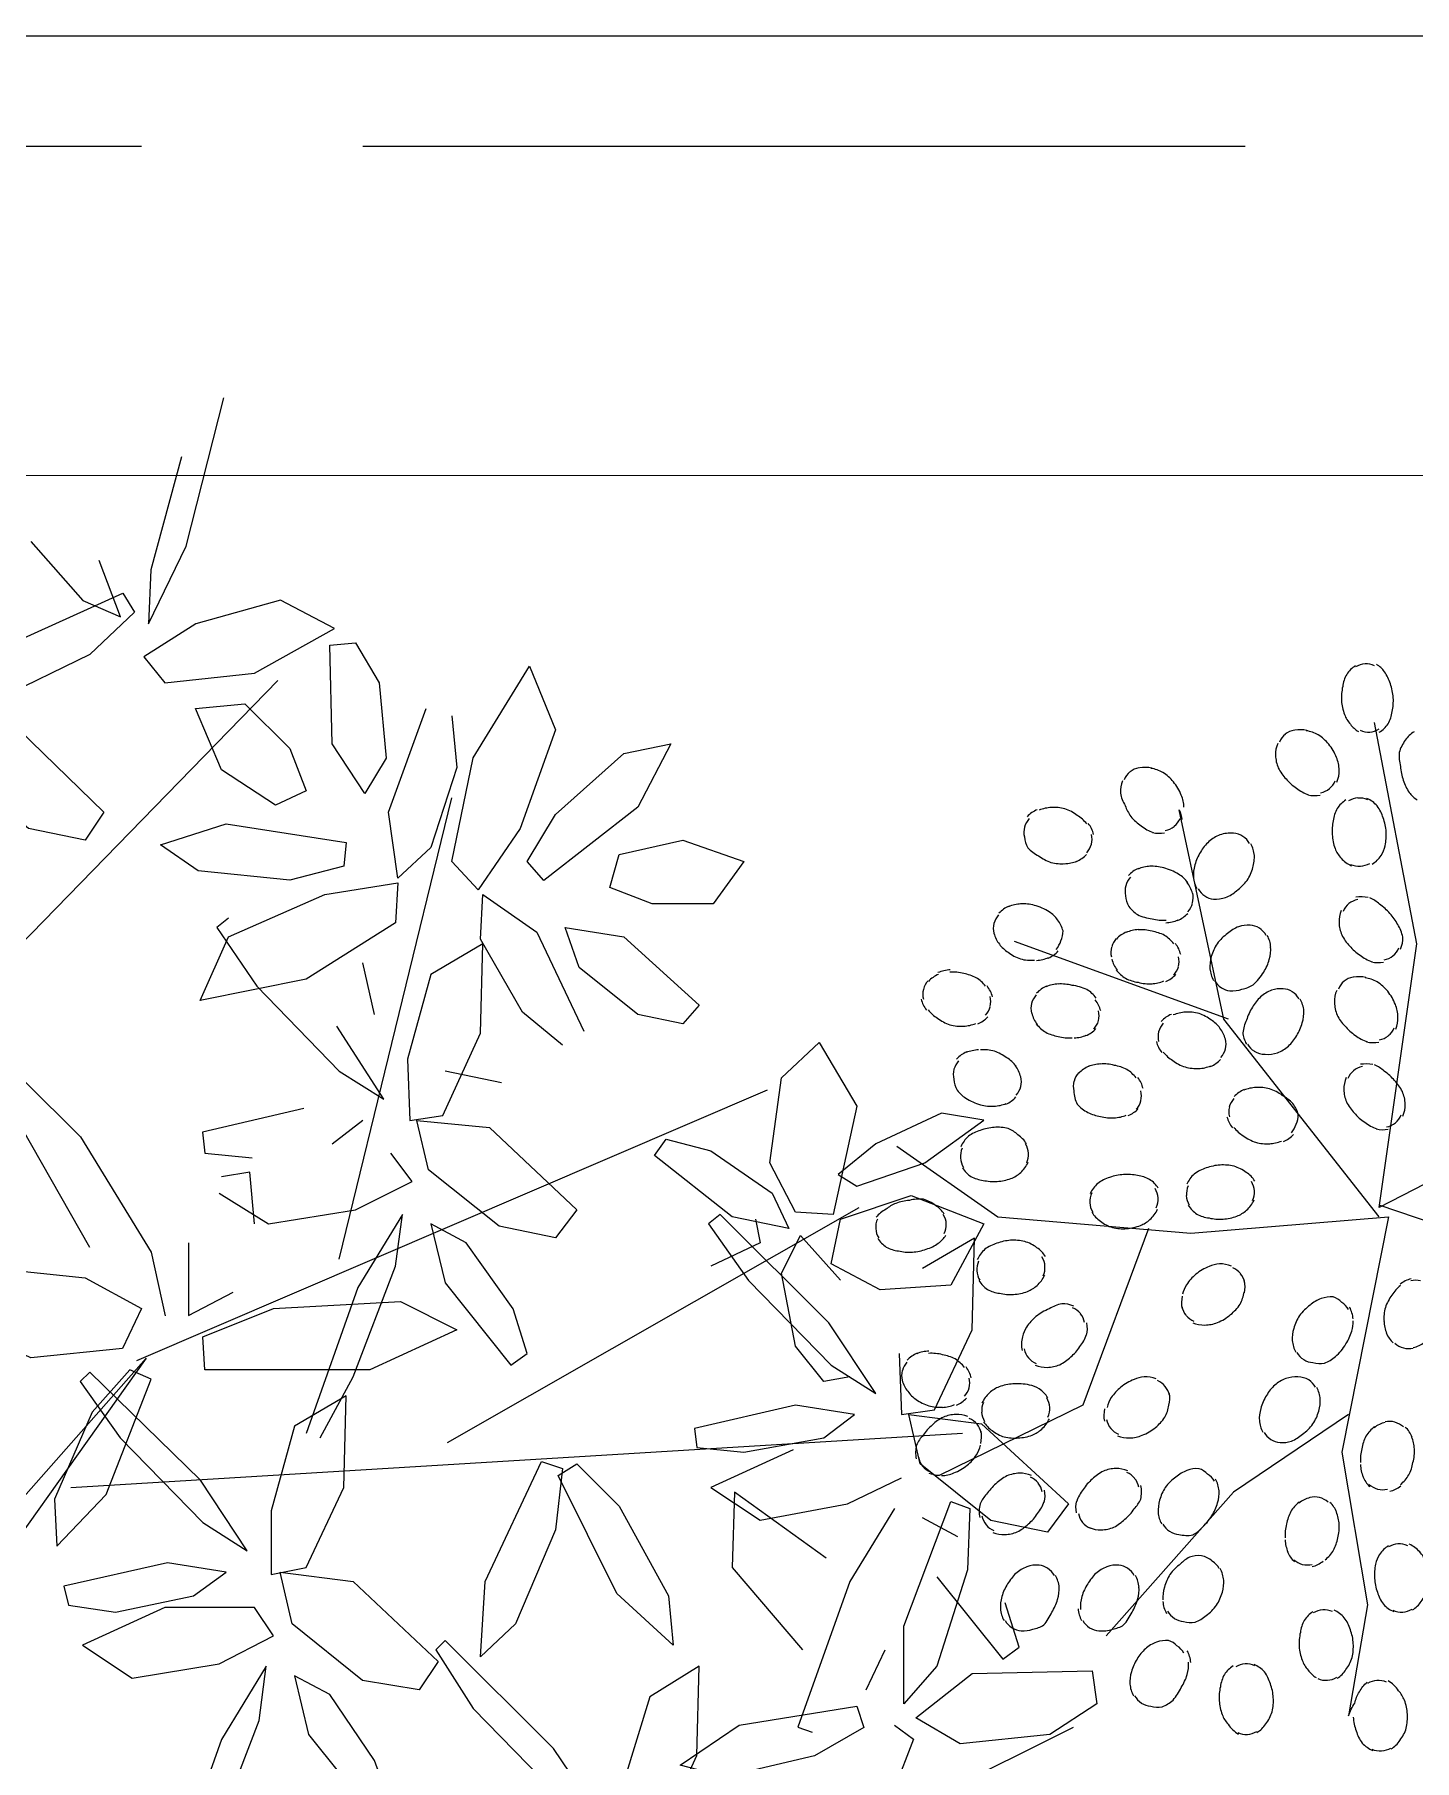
# Model space of a CAD drawing. Header units: metres. Extents: x 14 to 155, y 0 to 125.
# Drawn here: x 20.042 to 20.98, y 119.914 to 121.088 of the extents above; entities that cross this region are included whole.
import ezdxf

# ---------------------------------------------------------------- set-up
doc = ezdxf.new("R2010")
doc.units = ezdxf.units.M
doc.layers.add('PDF_Geometry', color=7, linetype='Continuous', true_color=0xc0c0c0)

msp = doc.modelspace()

# ---------------------------------------------------------------- linework, layer by layer
at = {"layer": 'PDF_Geometry', "color": 0, "lineweight": 5}
msp.add_lwpolyline([(18.7041, 90.0848), (18.4048, 90.3857), (18.4036, 121.0868), (40.4037, 121.0877), (40.4048, 90.3865), (40.1056, 90.3865), (40.1044, 120.7884), (18.7029, 120.7876), (18.7041, 90.3857)], dxfattribs=at)
at = {"layer": 'PDF_Geometry', "color": 0, "lineweight": 0}
for points in [[(19.5143, 121.0117), (20.1144, 121.0117)], [(20.2649, 121.0117), (20.865, 121.0118)], [(20.1416, 120.8005), (20.1208, 120.7237), (20.1192, 120.6869), (20.1448, 120.7396), (20.1704, 120.8405)], [(20.0392, 120.7428), (20.0745, 120.7028), (20.1001, 120.6916), (20.0856, 120.73)], [(19.8039, 120.7188), (19.7703, 120.594), (19.8552, 120.3892), (19.6744, 119.9475), (19.7928, 119.8194), (20.1176, 120.1875), (19.8376, 119.7938), (20.1896, 119.5763), (20.3368, 119.5923)], [(20.0312, 120.4676), (20.2072, 120.6484)], [(20.3256, 120.6244), (20.3288, 120.5892), (20.3112, 120.5348), (20.2888, 120.514), (20.2824, 120.5588), (20.308, 120.6292)], [(21.1867, 120.5253), (21.1675, 120.4805), (21.081, 120.3541), (20.9562, 120.29), (20.9818, 120.4693), (20.953, 120.6197)], [(20.2489, 120.2548), (20.3256, 120.5685)], [(20.4008, 120.4004), (20.3736, 120.4228), (20.3449, 120.4724), (20.3465, 120.5027), (20.3832, 120.4771), (20.4153, 120.4099)], [(20.1737, 120.4868), (20.1657, 120.4804), (20.1929, 120.4404), (20.2489, 120.3827), (20.2793, 120.3636), (20.2473, 120.4132)], [(20.8538, 120.418), (20.7082, 120.4708)], [(20.2729, 120.4212), (20.2649, 120.4564)], [(20.3593, 120.3748), (20.3209, 120.3827)], [(20.0793, 120.2627), (20.02, 120.3668), (20.0344, 120.3763), (20.0729, 120.3379), (20.1209, 120.2595), (20.1305, 120.2163)], [(20.1112, 120.1859), (20.5402, 120.37)], [(20.2249, 120.3572), (20.156, 120.3412), (20.1576, 120.3269)], [(20.2441, 120.3332), (20.2649, 120.3493)], [(20.1576, 120.3268), (20.1896, 120.3236)], [(20.26, 120.2884), (20.2985, 120.3076), (20.284, 120.3269)], [(20.1912, 120.2788), (20.188, 120.314), (20.1688, 120.3107)], [(20.1672, 120.2996), (20.2008, 120.2788), (20.26, 120.2883)], [(20.236, 120.1332), (20.2584, 120.1748), (20.2872, 120.25), (20.292, 120.2852), (20.2616, 120.2355), (20.2265, 120.1363)], [(20.3225, 120.13), (20.6025, 120.29)], [(21.2587, 120.2405), (21.1947, 120.2212), (21.1066, 120.2404), (20.9562, 120.2916)], [(20.5321, 120.282), (20.5353, 120.2659), (20.5017, 120.25)], [(20.1464, 120.266), (20.1464, 120.2164), (20.1768, 120.2324)], [(20.5961, 120.1748), (20.5785, 120.1716), (20.5593, 120.1956), (20.5497, 120.2452), (20.5626, 120.2708), (20.5898, 120.2404)], [(20.6297, 120.1907), (20.6313, 120.1491), (20.6537, 120.1523), (20.6793, 120.2068), (20.6809, 120.2691), (20.6457, 120.2484)], [(20.9354, 120.1492), (20.8571, 120.0964), (20.7706, 119.9987)], [(20.0664, 120.0995), (20.6729, 120.1364)], [(20.5577, 120.1252), (20.5017, 120.0996), (20.5353, 120.0772), (20.5945, 120.0884), (20.6314, 120.106)], [(20.5801, 120.0515), (20.5177, 120.0963), (20.5161, 120.0451), (20.5641, 119.9891)], [(20.6265, 120.0852), (20.5961, 120.0356), (20.5609, 119.9364), (20.5705, 119.9331)], [(20.6697, 120.066), (20.6457, 120.0788)], [(20.6554, 120.0388), (20.7002, 119.9828), (20.7114, 119.9908), (20.7018, 120.0211)], [(20.6074, 119.9619), (20.6202, 119.9891)], [(20.1129, 119.6195), (20.7482, 119.9364)], [(20.6265, 119.9379), (20.6394, 119.9283), (20.6265, 119.8948), (20.5882, 119.8467)]]:
    msp.add_lwpolyline(points, dxfattribs=at)
for points in [[(20.1096, 120.6948), (20.0793, 120.6661), (20.0168, 120.6356), (19.9832, 120.634), (20.02, 120.6708), (20.1017, 120.7077)], [(20.1513, 120.6869), (20.116, 120.6645), (20.1304, 120.6468), (20.1913, 120.6533), (20.2457, 120.6837), (20.2089, 120.7029)], [(20.26, 120.674), (20.276, 120.6468), (20.2808, 120.5956), (20.2664, 120.5716), (20.244, 120.6052), (20.2424, 120.6724)], [(20.372, 120.5477), (20.3433, 120.506), (20.3256, 120.5252), (20.3401, 120.5957), (20.3784, 120.6581), (20.396, 120.6149)], [(20.2152, 120.602), (20.2264, 120.5732), (20.2056, 120.5636), (20.1688, 120.5876), (20.1512, 120.6292), (20.1848, 120.6324)], [(20.076, 120.5397), (20.0375, 120.5476), (19.9895, 120.5877), (19.9816, 120.6213), (20.0312, 120.6149), (20.0888, 120.5589)], [(20.3768, 120.5252), (20.396, 120.5572), (20.4425, 120.5988), (20.4744, 120.6052), (20.452, 120.5621), (20.3881, 120.5124)], [(20.252, 120.5221), (20.2152, 120.5125), (20.1529, 120.5189), (20.1273, 120.5365), (20.172, 120.5508), (20.2536, 120.5381)], [(20.4617, 120.4965), (20.4329, 120.5076), (20.4393, 120.53), (20.4825, 120.5397), (20.5241, 120.5252), (20.5033, 120.4965)], [(20.2392, 120.5028), (20.2888, 120.5108), (20.2872, 120.4836), (20.2264, 120.4452), (20.1544, 120.4308), (20.1736, 120.474)], [(20.4825, 120.4148), (20.4521, 120.4212), (20.4121, 120.4532), (20.4025, 120.4804), (20.4425, 120.4741), (20.4937, 120.4276)], [(20.2953, 120.3908), (20.2969, 120.3492), (20.3193, 120.3524), (20.3449, 120.4084), (20.3465, 120.4692), (20.3113, 120.4485)], [(20.5593, 120.2868), (20.5417, 120.3204), (20.5497, 120.3781), (20.5753, 120.4021), (20.6009, 120.3588), (20.5849, 120.2852)], [(20.3961, 120.2692), (20.3576, 120.2772), (20.3096, 120.3156), (20.3016, 120.3492), (20.3512, 120.3444), (20.4105, 120.2884)], [(20.6138, 120.3332), (20.5882, 120.3124), (20.6009, 120.3045), (20.6473, 120.3204), (20.6874, 120.3493), (20.6586, 120.3541)], [(20.4713, 120.3364), (20.5017, 120.3285), (20.5433, 120.2996), (20.5546, 120.2756), (20.5162, 120.2836), (20.4634, 120.3252)], [(20.6169, 120.234), (20.5834, 120.2516), (20.5898, 120.282), (20.6378, 120.298), (20.6874, 120.2788), (20.6649, 120.2371)], [(20.5001, 120.2788), (20.5273, 120.2403), (20.5834, 120.1828), (20.6138, 120.1635), (20.5818, 120.2116), (20.5081, 120.2851)], [(20.3768, 120.1907), (20.3673, 120.2211), (20.3352, 120.2659), (20.3112, 120.2788), (20.3209, 120.2387), (20.3656, 120.1828)], [(20.076, 120.242), (20.1144, 120.2212), (20.1016, 120.194), (20.0391, 120.1876), (19.9816, 120.2148), (20.0151, 120.2484)], [(20.1561, 120.202), (20.2041, 120.2212), (20.2905, 120.226), (20.3289, 120.2068), (20.2697, 120.1796), (20.1576, 120.1796)], [(20.1065, 120.1796), (20.0809, 120.1508), (20.0553, 120.0915), (20.0569, 120.0596), (20.0904, 120.0947), (20.1209, 120.1732)], [(20.0728, 120.1716), (20.1, 120.1332), (20.1561, 120.0756), (20.1864, 120.0564), (20.1545, 120.1044), (20.0792, 120.178)], [(20.2025, 120.0836), (20.2025, 120.0403), (20.2265, 120.0451), (20.2521, 120.0996), (20.2537, 120.1619), (20.2185, 120.1412)], [(20.4921, 120.1268), (20.524, 120.1236), (20.5785, 120.1332), (20.5993, 120.1492), (20.5593, 120.1556), (20.4905, 120.1396)], [(20.7306, 120.0691), (20.6921, 120.0771), (20.6441, 120.1155), (20.6362, 120.1491), (20.6858, 120.1427), (20.745, 120.0884)], [(20.4008, 120.1124), (20.3961, 120.0707), (20.3689, 120.0067), (20.3449, 119.9843), (20.3481, 120.0356), (20.3864, 120.1171)], [(20.4105, 120.1155), (20.4393, 120.0868), (20.4729, 120.0259), (20.4761, 119.9923), (20.4377, 120.0275), (20.3977, 120.1076)], [(20.6777, 120.0852), (20.6761, 120.0435), (20.6553, 119.9779), (20.6329, 119.9523), (20.6329, 120.0052), (20.6649, 120.09)], [(20.0648, 120.0195), (20.0968, 120.0147), (20.1497, 120.0259), (20.1721, 120.0419), (20.1321, 120.0483), (20.0616, 120.0324)], [(20.3033, 119.9619), (20.2648, 119.9682), (20.2168, 120.0067), (20.2088, 120.0418), (20.2584, 120.0355), (20.3161, 119.9811)], [(20.1672, 119.9795), (20.2041, 119.9987), (20.1912, 120.0179), (20.1304, 120.0179), (20.0744, 119.9923), (20.108, 119.9699)], [(20.3145, 119.9892), (20.3401, 119.9491), (20.3962, 119.8916), (20.4281, 119.8723), (20.3946, 119.9219), (20.3209, 119.9955)], [(20.1432, 119.8258), (20.1656, 119.8659), (20.1944, 119.9411), (20.1992, 119.9779), (20.1688, 119.9282), (20.1337, 119.829)], [(20.284, 119.8835), (20.2729, 119.9139), (20.2424, 119.9587), (20.2184, 119.9715), (20.2281, 119.9315), (20.2729, 119.8755)], [(20.4425, 119.8995), (20.4441, 119.8579), (20.4665, 119.8611), (20.4921, 119.9172), (20.4937, 119.9779), (20.4601, 119.9572)], [(20.7642, 119.9523), (20.7322, 119.9315), (20.6713, 119.9251), (20.641, 119.9428), (20.6793, 119.9731), (20.761, 119.9747)], [(20.6057, 119.9363), (20.5721, 119.9171), (20.5113, 119.9027), (20.4809, 119.9107), (20.5209, 119.9379), (20.6009, 119.9507)]]:
    msp.add_lwpolyline(points, close=True, dxfattribs=at)
for points in [[(20.9401, 120.6583, 0.112979), (20.9341, 120.6525, 0.092185), (20.9314, 120.6442, 0.074265), (20.9306, 120.6347, 0.074849), (20.9326, 120.6253, 0.088992), (20.9366, 120.6186, 0.102553), (20.9421, 120.6136)], [(20.9563, 120.6131, 0.112979), (20.9623, 120.6189, 0.092185), (20.965, 120.6272, 0.074265), (20.9658, 120.6366, 0.074849), (20.9638, 120.6461, 0.088992), (20.9598, 120.6543, 0.102553), (20.9543, 120.6594)], [(20.9275, 120.5793, 0.102), (20.929, 120.5875, 0.09382), (20.9272, 120.596, 0.075517), (20.9219, 120.605, 0.072693), (20.9148, 120.6114, 0.088362), (20.9066, 120.6142)], [(20.8872, 120.6056, 0.102), (20.8857, 120.5974, 0.09382), (20.8876, 120.5889, 0.075517), (20.8929, 120.5814, 0.072693), (20.9, 120.5751, 0.088362), (20.9081, 120.5707)], [(20.98, 120.6135, 0.112979), (20.974, 120.6077, 0.088824), (20.9698, 120.5994, 0.074265), (20.9707, 120.5899, 0.074849), (20.9726, 120.5805, 0.088992), (20.9767, 120.5722, 0.102553), (20.9821, 120.5672)], [(20.7817, 120.58, 0.102), (20.7802, 120.5718, 0.09382), (20.7835, 120.5633, 0.075517), (20.7873, 120.5558, 0.072693), (20.7944, 120.5495, 0.088362), (20.8025, 120.545)], [(20.8234, 120.5621, 0.09382), (20.8216, 120.5704, 0.075517), (20.8163, 120.5794, 0.072693), (20.8091, 120.5858, 0.088362), (20.801, 120.5886)], [(20.9336, 120.5671, 0.107116), (20.9276, 120.5613, 0.092185), (20.925, 120.553, 0.074265), (20.9243, 120.5435, 0.074849), (20.9262, 120.5341, 0.088992), (20.9303, 120.5275, 0.102553), (20.9373, 120.5224)], [(20.9515, 120.5235, 0.112979), (20.9575, 120.5293, 0.088824), (20.9602, 120.536, 0.074265), (20.961, 120.5454, 0.074849), (20.9589, 120.5549, 0.088992), (20.9549, 120.563, 0.102553), (20.9479, 120.5682)], [(20.7573, 120.5509, 0.087268), (20.7509, 120.5566, 0.072677), (20.7425, 120.5611, 0.081618), (20.733, 120.562)], [(20.9562, 120.2836), (20.8506, 120.418), (20.8202, 120.5604, -0.102), (20.8219, 120.5537)], [(20.715, 120.5487, 0.116174), (20.7149, 120.542, 0.105482), (20.7172, 120.5346, 0.087268), (20.7246, 120.5291, 0.072677), (20.733, 120.5246, 0.081618), (20.7426, 120.5238)], [(20.8635, 120.5423, 0.12226), (20.8571, 120.5445, 0.102689), (20.8479, 120.5433, 0.089013), (20.8404, 120.5388, 0.073797), (20.8347, 120.5317, 0.072677), (20.8309, 120.5229, 0.090683), (20.8299, 120.5144)], [(20.8261, 120.5109, 0.087268), (20.8197, 120.5166, 0.079764), (20.8097, 120.5209, 0.081618), (20.8002, 120.522)], [(20.8376, 120.5018, 0.12226), (20.8435, 120.4997, 0.102689), (20.8518, 120.5008, 0.089013), (20.8592, 120.5054, 0.073797), (20.8664, 120.5124, 0.072677), (20.8703, 120.5211, 0.090683), (20.8713, 120.5298)], [(20.7838, 120.5087, 0.116174), (20.7837, 120.502, 0.105482), (20.786, 120.4946, 0.087268), (20.7918, 120.4891, 0.079764), (20.8018, 120.4863, 0.081618), (20.8114, 120.4853)], [(20.7398, 120.4714, 0.116174), (20.7412, 120.478, 0.105482), (20.7375, 120.4855, 0.087268), (20.7318, 120.491, 0.072677), (20.7217, 120.4954, 0.081618), (20.7122, 120.4964)], [(20.9708, 120.4656, 0.102), (20.9723, 120.4739, 0.09382), (20.9688, 120.4824, 0.075517), (20.9635, 120.4898, 0.072693), (20.9564, 120.4962, 0.088362), (20.9499, 120.5006)], [(20.9304, 120.492, 0.102), (20.9289, 120.4837, 0.09382), (20.9308, 120.4753, 0.075517), (20.9361, 120.4678, 0.072693), (20.9432, 120.4615, 0.088362), (20.9514, 120.4571)], [(20.6942, 120.4831, 0.126761), (20.6942, 120.4764, 0.105482), (20.6979, 120.469, 0.087268), (20.7038, 120.4635, 0.072677), (20.7122, 120.459, 0.081618), (20.7218, 120.4581)], [(20.8165, 120.4693, 0.087268), (20.8102, 120.475, 0.079764), (20.8017, 120.4778, 0.081618), (20.7922, 120.4788)], [(20.8748, 120.4799, 0.132733), (20.8684, 120.4819, 0.102689), (20.8606, 120.4809, 0.089013), (20.8531, 120.4763, 0.073797), (20.846, 120.4693, 0.072677), (20.842, 120.4606, 0.090683), (20.8411, 120.4519)], [(20.8489, 120.4394, 0.132733), (20.8547, 120.4373, 0.102689), (20.8629, 120.4384, 0.089013), (20.8704, 120.4414, 0.073797), (20.8777, 120.45, 0.072677), (20.8815, 120.4587, 0.090683), (20.8824, 120.4673)], [(20.6885, 120.4405, 0.087268), (20.6821, 120.4462, 0.072677), (20.6737, 120.449, 0.081618), (20.6642, 120.45)], [(20.7774, 120.4516, 0.087268), (20.7837, 120.4458, 0.079764), (20.7923, 120.4431, 0.081618), (20.8017, 120.4421)], [(20.7638, 120.4324, 0.087268), (20.7574, 120.4382, 0.079764), (20.7473, 120.441, 0.081618), (20.7378, 120.4419)], [(20.8972, 120.4367, 0.132733), (20.8908, 120.4387, 0.102689), (20.883, 120.4377, 0.089013), (20.8755, 120.4331, 0.073797), (20.87, 120.4261, 0.072677), (20.866, 120.4174, 0.090683), (20.8635, 120.4087)], [(20.9675, 120.4113, 0.102), (20.969, 120.4195, 0.09382), (20.9672, 120.428, 0.075517), (20.962, 120.437, 0.072693), (20.9548, 120.4434, 0.088362), (20.9467, 120.4462)], [(20.9273, 120.4376, 0.102), (20.9258, 120.4294, 0.09382), (20.9276, 120.4208, 0.075517), (20.9329, 120.4134, 0.072693), (20.94, 120.407, 0.088362), (20.9482, 120.4026)], [(20.6494, 120.4244, 0.087268), (20.6558, 120.4187, 0.079764), (20.6642, 120.4142, 0.081618), (20.6738, 120.4133)], [(20.723, 120.4148, 0.087268), (20.7294, 120.4091, 0.079764), (20.7379, 120.4063, 0.081618), (20.7474, 120.4053)], [(20.8517, 120.3978, 0.126761), (20.8516, 120.4044, 0.105482), (20.8479, 120.4119, 0.087268), (20.8421, 120.4174, 0.079764), (20.8337, 120.4218, 0.081618), (20.8242, 120.4228)], [(20.8712, 120.3962, 0.132733), (20.8787, 120.3941, 0.102689), (20.887, 120.3952, 0.089013), (20.8945, 120.3997, 0.073797), (20.9001, 120.4068, 0.072677), (20.9039, 120.4155, 0.090683), (20.9049, 120.4241)], [(20.7093, 120.386, 0.087268), (20.7029, 120.3918, 0.072677), (20.6945, 120.3962, 0.081618), (20.685, 120.3972)], [(20.8094, 120.3956, 0.087268), (20.8158, 120.3899, 0.079764), (20.8242, 120.3855, 0.081618), (20.8338, 120.3845)], [(20.667, 120.3839, 0.116174), (20.6669, 120.3772, 0.105482), (20.6692, 120.3697, 0.087268), (20.675, 120.3643, 0.072677), (20.685, 120.3598, 0.081618), (20.6946, 120.3589)], [(20.7909, 120.3781, 0.087268), (20.7846, 120.3838, 0.079764), (20.7761, 120.3866, 0.081618), (20.7666, 120.3875)], [(20.9724, 120.352, 0.102), (20.9739, 120.3603, 0.09382), (20.972, 120.3688, 0.075517), (20.9667, 120.3762, 0.072693), (20.9596, 120.3826, 0.088362), (20.953, 120.387)], [(20.7486, 120.3758, 0.116174), (20.7485, 120.3692, 0.105482), (20.7508, 120.3602, 0.087268), (20.7581, 120.3546, 0.072677), (20.7667, 120.3518, 0.081618), (20.7761, 120.3509)], [(20.8998, 120.3466, 0.116174), (20.9012, 120.3531, 0.105482), (20.8975, 120.3606, 0.087268), (20.8902, 120.3662, 0.079764), (20.8817, 120.3706, 0.081618), (20.8722, 120.3716)], [(20.9337, 120.3784, 0.102), (20.9322, 120.3701, 0.09382), (20.934, 120.3617, 0.075517), (20.9393, 120.3542, 0.072693), (20.9464, 120.3479, 0.088362), (20.9546, 120.3435)], [(20.7163, 120.3333, 0.107116), (20.7105, 120.3393, 0.088824), (20.7039, 120.3437, 0.074265), (20.6944, 120.3444, 0.074849), (20.6849, 120.3423, 0.088992), (20.6768, 120.3384, 0.102553), (20.6716, 120.3313)], [(20.8574, 120.3444, 0.087268), (20.8638, 120.3387, 0.079764), (20.8722, 120.3343, 0.081618), (20.8818, 120.3333)], [(20.6281, 120.3316), (20.6969, 120.2836), (20.8282, 120.2724), (20.9626, 120.2836), (20.9307, 120.1235), (20.9482, 120.0196), (20.9354, 119.9443, -0.074265), (20.9396, 119.9528, -0.092185), (20.9428, 119.9606, -0.112979), (20.9481, 119.967)], [(20.6727, 120.317, 0.112979), (20.6785, 120.311, 0.088824), (20.6868, 120.3084, 0.074265), (20.6964, 120.3077, 0.074849), (20.7057, 120.3096, 0.088992), (20.7124, 120.3137, 0.102553), (20.7174, 120.3207)], [(20.806, 120.303, 0.112979), (20.8001, 120.309, 0.092185), (20.7919, 120.3116, 0.074265), (20.7824, 120.3123, 0.074849), (20.7729, 120.3104, 0.088992), (20.7648, 120.3063, 0.102553), (20.7596, 120.2993)], [(20.8716, 120.3078, 0.112979), (20.8658, 120.3138, 0.092185), (20.8575, 120.318, 0.074265), (20.848, 120.3188, 0.074849), (20.8386, 120.3168, 0.088992), (20.8304, 120.3127, 0.102553), (20.8253, 120.3057)], [(20.6604, 120.2853, 0.112979), (20.6545, 120.2913, 0.088824), (20.6463, 120.2956, 0.074265), (20.6367, 120.2948, 0.074849), (20.6274, 120.2927, 0.088992), (20.6208, 120.2887, 0.102553), (20.614, 120.2833)], [(20.7608, 120.2867, 0.112979), (20.7666, 120.2807, 0.092185), (20.7748, 120.2763, 0.074265), (20.7844, 120.2756, 0.074849), (20.7938, 120.2777, 0.088992), (20.8003, 120.2817, 0.102553), (20.8055, 120.2887)], [(20.8264, 120.2914, 0.112979), (20.8322, 120.2854, 0.092185), (20.8405, 120.2828, 0.074265), (20.85, 120.2821, 0.074849), (20.8594, 120.284, 0.088992), (20.866, 120.2881, 0.102553), (20.8711, 120.2951)], [(20.7994, 120.2756), (20.7546, 120.1556), (20.657, 120.1076, -0.102), (20.6501, 120.1091)], [(20.6152, 120.269, 0.107116), (20.621, 120.263, 0.092185), (20.6292, 120.2604, 0.074265), (20.6387, 120.2596, 0.074849), (20.6482, 120.2616, 0.088992), (20.6563, 120.2656, 0.102553), (20.6615, 120.2711)], [(20.7292, 120.2566, 0.112979), (20.7234, 120.2626, 0.092185), (20.7151, 120.2668, 0.074265), (20.7055, 120.2676, 0.074849), (20.6962, 120.2656, 0.088992), (20.688, 120.2615, 0.102553), (20.6829, 120.2545)], [(20.8557, 120.2501, 0.102), (20.8475, 120.2516, 0.09382), (20.8406, 120.2498, 0.075517), (20.8315, 120.2445, 0.072693), (20.8252, 120.2373, 0.088362), (20.8225, 120.2309)], [(20.684, 120.2402, 0.107116), (20.6898, 120.2342, 0.092185), (20.698, 120.2316, 0.074265), (20.7075, 120.2308, 0.074849), (20.717, 120.2328, 0.088992), (20.7235, 120.2369, 0.102553), (20.7287, 120.2439)], [(20.8294, 120.2115, 0.102), (20.8376, 120.21, 0.09382), (20.8462, 120.2117, 0.075517), (20.8552, 120.2171, 0.072693), (20.8616, 120.2242, 0.088362), (20.8644, 120.2324)], [(20.9307, 120.2254, 0.132733), (20.9249, 120.2291, 0.102689), (20.9167, 120.228, 0.089013), (20.9092, 120.2235, 0.073797), (20.902, 120.2164, 0.072677), (20.8981, 120.2077, 0.090683), (20.8971, 120.1991)], [(20.9706, 120.2368, 0.087268), (20.9649, 120.2304, 0.072677), (20.9604, 120.2219, 0.081618), (20.9595, 120.2124)], [(20.7486, 120.2229, 0.102), (20.7403, 120.2244, 0.09382), (20.7318, 120.221, 0.075517), (20.7228, 120.2157, 0.072693), (20.7164, 120.2086, 0.088362), (20.7136, 120.202, 0.109496), (20.7133, 120.1926)], [(20.7222, 120.1827, 0.102), (20.7305, 120.1812, 0.09382), (20.7389, 120.183, 0.075517), (20.7464, 120.1883, 0.072693), (20.7527, 120.1953, 0.088362), (20.7571, 120.2035)], [(20.9049, 120.1865, 0.12226), (20.9112, 120.1844, 0.102689), (20.919, 120.184, 0.089013), (20.9264, 120.1885, 0.073797), (20.9336, 120.1971, 0.072677), (20.9375, 120.2058, 0.090683), (20.9385, 120.2129)], [(20.6741, 120.1812, 0.087268), (20.6678, 120.1869, 0.072677), (20.6592, 120.1898, 0.081618), (20.6498, 120.1907)], [(20.6318, 120.179, 0.126761), (20.6318, 120.1724, 0.105482), (20.6356, 120.1649, 0.087268), (20.6413, 120.1594, 0.079764), (20.6499, 120.155, 0.081618), (20.6593, 120.1541)], [(20.7308, 120.1605, 0.112979), (20.725, 120.1665, 0.092185), (20.7183, 120.1692, 0.074265), (20.7071, 120.1699, 0.074849), (20.6978, 120.168, 0.088992), (20.6912, 120.1639, 0.102553), (20.686, 120.1568)], [(20.8046, 120.1733, 0.102), (20.7963, 120.1748, 0.09382), (20.7895, 120.1729, 0.075517), (20.7804, 120.1677, 0.072693), (20.774, 120.1606, 0.088362), (20.7712, 120.154)], [(20.9083, 120.1727, 0.132733), (20.9009, 120.1747, 0.102689), (20.8927, 120.1736, 0.089013), (20.8852, 120.1691, 0.073797), (20.8796, 120.1621, 0.072677), (20.8757, 120.1532, 0.090683), (20.8747, 120.1447)], [(20.7782, 120.1347, 0.102), (20.7865, 120.1332, 0.09382), (20.795, 120.135, 0.075517), (20.804, 120.1403, 0.072693), (20.8104, 120.1473, 0.088362), (20.8132, 120.1555, 0.109496), (20.8135, 120.1634)], [(20.8825, 120.1322, 0.132733), (20.8888, 120.1301, 0.102689), (20.8965, 120.1311, 0.089013), (20.904, 120.1357, 0.073797), (20.9112, 120.1427, 0.072677), (20.9151, 120.1515, 0.090683), (20.9161, 120.1601)], [(20.6765, 120.1477, 0.102), (20.6682, 120.1492, 0.09382), (20.6598, 120.1473, 0.075517), (20.6523, 120.1421, 0.072693), (20.646, 120.135, 0.088362), (20.6416, 120.1284, 0.109496), (20.6413, 120.119)], [(20.6872, 120.1442, 0.112979), (20.693, 120.1382, 0.088824), (20.7012, 120.1339, 0.074265), (20.7107, 120.1332, 0.074849), (20.7202, 120.1351, 0.088992), (20.7267, 120.1392, 0.102553), (20.7319, 120.1463)], [(20.953, 120.1408, 0.087268), (20.9472, 120.1344, 0.072677), (20.9444, 120.1259, 0.081618), (20.9435, 120.1164)], [(20.6586, 120.1076, 0.09382), (20.6669, 120.1094, 0.075517), (20.676, 120.1146, 0.072693), (20.6823, 120.1217, 0.088362), (20.6851, 120.1283)], [(20.9707, 120.1016, 0.087268), (20.9764, 120.108, 0.072677), (20.9792, 120.1164, 0.081618), (20.9802, 120.126)], [(20.7197, 120.1077, 0.102), (20.7115, 120.1092, 0.09382), (20.703, 120.1074, 0.075517), (20.6955, 120.102, 0.072693), (20.6892, 120.0949, 0.088362), (20.6848, 120.0884, 0.109496), (20.6845, 120.079)], [(20.7853, 120.1109, 0.102), (20.7771, 120.1124, 0.09382), (20.7686, 120.1106, 0.075517), (20.7611, 120.1052, 0.072693), (20.7548, 120.0981, 0.088362), (20.7505, 120.09)], [(20.8395, 120.1086, 0.12226), (20.8337, 120.1123, 0.102689), (20.8255, 120.1111, 0.089013), (20.818, 120.1066, 0.073797), (20.8107, 120.0996, 0.072677), (20.8069, 120.0909, 0.090683), (20.8059, 120.0823)], [(20.759, 120.0722, 0.102), (20.7672, 120.0707, 0.09382), (20.7758, 120.0725, 0.075517), (20.7832, 120.0779, 0.072693), (20.7896, 120.085, 0.088362), (20.794, 120.0916, 0.109496), (20.7942, 120.1009)], [(20.8136, 120.0697, 0.12226), (20.82, 120.0676, 0.102689), (20.8294, 120.0672, 0.089013), (20.8352, 120.0717, 0.073797), (20.8424, 120.0803, 0.072677), (20.8463, 120.089, 0.090683), (20.8473, 120.0976)], [(20.6934, 120.069, 0.102), (20.7016, 120.0675, 0.09382), (20.7101, 120.0693, 0.075517), (20.7176, 120.0747, 0.072693), (20.7239, 120.0818, 0.088362), (20.7283, 120.0899)], [(20.9018, 120.0895, 0.087268), (20.8961, 120.0831, 0.072677), (20.8932, 120.0747, 0.081618), (20.8923, 120.0652)], [(20.9195, 120.0504, 0.087268), (20.9252, 120.0568, 0.072677), (20.928, 120.0652, 0.081618), (20.929, 120.0748)], [(20.8427, 120.0494, 0.132733), (20.8353, 120.0531, 0.102689), (20.8271, 120.052, 0.089013), (20.8211, 120.0475, 0.073797), (20.8139, 120.0404, 0.072677), (20.8101, 120.0316, 0.090683), (20.8091, 120.023)], [(20.9625, 120.0598, 0.112979), (20.9565, 120.054, 0.088824), (20.9538, 120.0473, 0.074265), (20.9531, 120.0377, 0.074849), (20.955, 120.0284, 0.088992), (20.9591, 120.0201, 0.102553), (20.9662, 120.0151)], [(20.9788, 120.0162, 0.112979), (20.9848, 120.022, 0.092185), (20.9891, 120.0302, 0.074265), (20.9898, 120.0397, 0.074849), (20.9878, 120.0492, 0.088992), (20.9838, 120.0557, 0.102553), (20.9767, 120.0609)], [(20.7307, 120.0446, 0.132733), (20.7249, 120.0467, 0.102689), (20.7166, 120.0456, 0.089013), (20.7091, 120.041, 0.073797), (20.7035, 120.034, 0.072677), (20.6996, 120.0253, 0.090683), (20.6987, 120.0166)], [(20.7851, 120.0446, 0.132733), (20.7792, 120.0467, 0.102689), (20.771, 120.0456, 0.089013), (20.7635, 120.041, 0.073797), (20.758, 120.034, 0.072677), (20.754, 120.0253, 0.090683), (20.7531, 120.0166)], [(20.7064, 120.0041, 0.132733), (20.7128, 120.002, 0.102689), (20.7206, 120.0031, 0.089013), (20.7281, 120.006, 0.073797), (20.7336, 120.0147, 0.072677), (20.7375, 120.0234, 0.090683), (20.7385, 120.032)], [(20.7593, 120.0041, 0.132733), (20.7656, 120.002, 0.102689), (20.7749, 120.0031, 0.089013), (20.7824, 120.006, 0.073797), (20.7881, 120.0147, 0.072677), (20.7919, 120.0234, 0.090683), (20.7928, 120.032)], [(20.8168, 120.0105, 0.132733), (20.8232, 120.0084, 0.102689), (20.831, 120.0079, 0.089013), (20.8385, 120.0124, 0.073797), (20.8456, 120.0195, 0.072677), (20.8496, 120.0283, 0.090683), (20.8505, 120.0368)], [(20.9276, 119.9698, 0.112979), (20.9336, 119.9756, 0.088824), (20.9378, 119.9838, 0.074265), (20.9386, 119.9933, 0.074849), (20.9366, 120.0028, 0.088992), (20.9325, 120.0109, 0.102553), (20.9255, 120.0161)], [(20.9112, 120.015, 0.112979), (20.9052, 120.0091, 0.088824), (20.9026, 120.0009, 0.074265), (20.9018, 119.9913, 0.074849), (20.9038, 119.982, 0.088992), (20.9079, 119.9753, 0.102553), (20.9133, 119.9702)], [(20.8187, 119.9918, 0.12226), (20.8129, 119.9955, 0.102689), (20.8047, 119.9943, 0.089013), (20.7972, 119.9898, 0.073797), (20.7915, 119.9828, 0.072677), (20.7877, 119.9741, 0.090683), (20.7867, 119.9655)], [(20.7944, 119.9529, 0.132733), (20.8008, 119.9508, 0.102689), (20.8086, 119.9503, 0.089013), (20.816, 119.9549, 0.073797), (20.8216, 119.9635, 0.072677), (20.8256, 119.9722, 0.090683), (20.8265, 119.9808)], [(20.8569, 119.9781, 0.112979), (20.8509, 119.9723, 0.088824), (20.8482, 119.964, 0.074265), (20.8474, 119.9545, 0.074849), (20.8494, 119.9451, 0.088992), (20.8534, 119.9385, 0.102553), (20.8605, 119.9318)], [(20.8731, 119.9329, 0.112979), (20.8791, 119.9387, 0.088824), (20.8834, 119.947, 0.074265), (20.8842, 119.9566, 0.074849), (20.8822, 119.9659, 0.088992), (20.8782, 119.9741, 0.102553), (20.8711, 119.9792)], [(20.9643, 119.9217, 0.112979), (20.9703, 119.9275, 0.092185), (20.9746, 119.9358, 0.074265), (20.9754, 119.9453, 0.074849), (20.9734, 119.9548, 0.088992), (20.9694, 119.9613, 0.102553), (20.9623, 119.9681)], [(20.9386, 119.9433, 0.074849), (20.9406, 119.934, 0.088992), (20.9446, 119.9257, 0.102553), (20.9518, 119.9206)]]:
    msp.add_lwpolyline(points, format="xyb", dxfattribs=at)
for centre, radius, start, end in [((20.9013, 120.6004), 0.0145, 101.4224, 128.1323), ((20.7957, 120.5748), 0.0145, 101.4224, 128.1323), ((20.7312, 120.5424), 0.0196, 112.6548, 137.2282), ((20.7464, 120.5405), 0.0145, 345.9421, 12.4485), ((20.7428, 120.5434), 0.0196, 292.6548, 317.2282), ((20.8, 120.5024), 0.0196, 112.6548, 137.2282), ((20.8152, 120.5006), 0.0145, 345.9421, 12.4485), ((20.712, 120.4768), 0.0196, 112.6548, 137.2282), ((20.8116, 120.5033), 0.0196, 292.6548, 317.2282), ((20.7919, 120.4592), 0.0196, 112.6548, 137.2282), ((20.7236, 120.4777), 0.0196, 292.6548, 317.2282), ((20.7882, 120.4635), 0.0145, 165.9421, 192.4485), ((20.8056, 120.4573), 0.0145, 345.9421, 12.4485), ((20.6591, 120.4349), 0.0133, 165.5536, 194.4508), ((20.664, 120.4304), 0.0196, 112.6548, 137.2282), ((20.7376, 120.4224), 0.0196, 112.6548, 137.2282), ((20.8035, 120.4617), 0.0196, 292.6548, 317.2282), ((20.9413, 120.4324), 0.0145, 101.4224, 128.1323), ((20.6787, 120.43), 0.0133, 345.5536, 14.4508), ((20.7339, 120.4252), 0.0145, 165.9421, 192.4485), ((20.6756, 120.4329), 0.0196, 292.6548, 317.2282), ((20.7524, 120.4203), 0.0133, 345.5536, 14.4508), ((20.8224, 120.4032), 0.0196, 112.6548, 137.2282), ((20.7492, 120.4249), 0.0196, 292.6548, 317.2282), ((20.8191, 120.4061), 0.0133, 165.5536, 194.4508), ((20.9535, 120.4181), 0.0145, 281.4224, 308.1323), ((20.6832, 120.3776), 0.0196, 112.6548, 137.2282), ((20.7663, 120.3679), 0.0196, 112.6548, 137.2282), ((20.834, 120.404), 0.0196, 292.6548, 317.2282), ((20.6984, 120.3757), 0.0145, 345.9421, 12.4485), ((20.7812, 120.3659), 0.0133, 345.5536, 14.4508), ((20.872, 120.352), 0.0196, 112.6548, 137.2282), ((20.6948, 120.3784), 0.0196, 292.6548, 317.2282), ((20.778, 120.3705), 0.0196, 292.6548, 317.2282), ((20.8672, 120.355), 0.0133, 165.5536, 194.4508), ((20.9583, 120.3589), 0.0145, 281.4224, 308.1323), ((20.8836, 120.3529), 0.0196, 292.6548, 317.2282), ((20.9809, 120.2259), 0.0145, 75.9421, 102.4485), ((20.9791, 120.2122), 0.0196, 202.6548, 227.2282), ((20.9763, 120.2085), 0.0145, 255.9421, 282.4485), ((20.6495, 120.1727), 0.0196, 112.6548, 137.2282), ((20.6644, 120.1706), 0.0133, 345.5536, 14.4508), ((20.6611, 120.1736), 0.0196, 292.6548, 317.2282), ((20.9633, 120.1299), 0.0145, 75.9421, 102.4485), ((20.9606, 120.1262), 0.0196, 22.6548, 47.2282), ((20.9631, 120.1146), 0.0196, 202.6548, 227.2282), ((20.9587, 120.1125), 0.0145, 255.9421, 282.4485), ((20.9121, 120.0786), 0.0145, 75.9421, 102.4485), ((20.9094, 120.075), 0.0196, 22.6548, 47.2282), ((20.9119, 120.0634), 0.0196, 202.6548, 227.2282), ((20.9075, 120.0613), 0.0145, 255.9421, 282.4485)]:
    msp.add_arc(centre, radius, start, end, dxfattribs=at)
for points in [[(20.9466, 120.6596), (20.9443, 120.6595), (20.9422, 120.6588), (20.9402, 120.6576)], [(20.9531, 120.6584), (20.9511, 120.6593), (20.9488, 120.6598), (20.9466, 120.6596)], [(20.9071, 120.6143), (20.9044, 120.615), (20.9015, 120.615), (20.8988, 120.6145)], [(20.9433, 120.6145), (20.9454, 120.6136), (20.9476, 120.6131), (20.9499, 120.6133)], [(20.9498, 120.6133), (20.952, 120.6134), (20.9542, 120.6141), (20.9561, 120.6154)], [(20.8924, 120.6118), (20.8906, 120.6104), (20.8893, 120.6085), (20.8884, 120.6065)], [(20.7867, 120.5862), (20.7849, 120.5848), (20.7836, 120.5829), (20.7828, 120.5809)], [(20.8015, 120.5887), (20.7988, 120.5894), (20.7959, 120.5894), (20.7932, 120.5889)], [(20.9224, 120.5748), (20.9242, 120.5762), (20.9255, 120.578), (20.9263, 120.5801)], [(20.9077, 120.5705), (20.9104, 120.5699), (20.9133, 120.5699), (20.916, 120.5704)], [(20.9164, 120.572), (20.9186, 120.5724), (20.9207, 120.5734), (20.9224, 120.5748)], [(20.9418, 120.5685), (20.9395, 120.5684), (20.9374, 120.5676), (20.9354, 120.5664)], [(20.9484, 120.5672), (20.9463, 120.5681), (20.944, 120.5686), (20.9418, 120.5684)], [(20.7333, 120.562), (20.7304, 120.5618), (20.7276, 120.5613), (20.7249, 120.5601)], [(20.7182, 120.5545), (20.7167, 120.5528), (20.7156, 120.5509), (20.715, 120.5487)], [(20.762, 120.5436), (20.7613, 120.5464), (20.7601, 120.549), (20.7583, 120.5511)], [(20.802, 120.5449), (20.8047, 120.5443), (20.8076, 120.5443), (20.8103, 120.5448)], [(20.8107, 120.5463), (20.813, 120.5467), (20.815, 120.5477), (20.8167, 120.5491)], [(20.8168, 120.5492), (20.8186, 120.5506), (20.8199, 120.5524), (20.8208, 120.5545)], [(20.7573, 120.5312), (20.7588, 120.5329), (20.7599, 120.5348), (20.7605, 120.537)], [(20.8681, 120.5375), (20.867, 120.5394), (20.8655, 120.5411), (20.8635, 120.5423)], [(20.8713, 120.5293), (20.871, 120.5321), (20.8703, 120.5348), (20.8689, 120.5373)], [(20.7423, 120.5237), (20.7452, 120.5239), (20.748, 120.5244), (20.7506, 120.5255)], [(20.8005, 120.522), (20.7976, 120.5218), (20.7948, 120.5212), (20.7922, 120.5201)], [(20.9368, 120.5233), (20.9389, 120.5224), (20.9411, 120.5219), (20.9434, 120.5221)], [(20.9434, 120.5221), (20.9456, 120.5222), (20.9478, 120.5229), (20.9498, 120.524)], [(20.787, 120.5146), (20.7855, 120.5129), (20.7844, 120.5109), (20.7838, 120.5088)], [(20.8292, 120.5036), (20.8285, 120.5063), (20.8273, 120.5089), (20.8255, 120.5111)], [(20.8299, 120.5148), (20.8301, 120.5119), (20.8309, 120.5092), (20.8323, 120.5068)], [(20.7125, 120.4964), (20.7096, 120.4962), (20.7068, 120.4956), (20.7041, 120.4945)], [(20.8261, 120.4911), (20.8276, 120.4928), (20.8287, 120.4948), (20.8293, 120.4969)], [(20.833, 120.5067), (20.8342, 120.5047), (20.8357, 120.503), (20.8376, 120.5018)], [(20.9356, 120.4966), (20.9338, 120.4952), (20.9325, 120.4933), (20.9317, 120.4912)], [(20.9416, 120.4994), (20.9394, 120.4989), (20.9373, 120.498), (20.9356, 120.4966)], [(20.9487, 120.5007), (20.946, 120.5014), (20.9431, 120.5014), (20.9404, 120.5009)], [(20.6974, 120.4889), (20.6959, 120.4872), (20.6948, 120.4852), (20.6942, 120.4831)], [(20.8111, 120.4836), (20.814, 120.4838), (20.8168, 120.4844), (20.8194, 120.4855)], [(20.7774, 120.4729), (20.7759, 120.4713), (20.7748, 120.4693), (20.7743, 120.4671)], [(20.7924, 120.4789), (20.7895, 120.4787), (20.7867, 120.4781), (20.7841, 120.477)], [(20.8793, 120.475), (20.8781, 120.477), (20.8766, 120.4787), (20.8747, 120.4799)], [(20.8825, 120.4669), (20.8823, 120.4698), (20.8815, 120.4725), (20.8801, 120.4749)], [(20.7365, 120.4655), (20.738, 120.4672), (20.7391, 120.4692), (20.7397, 120.4713)], [(20.8212, 120.462), (20.8206, 120.4647), (20.8194, 120.4673), (20.8176, 120.4695)], [(20.9656, 120.4611), (20.9674, 120.4625), (20.9687, 120.4644), (20.9695, 120.4665)], [(20.6645, 120.4516), (20.6616, 120.4514), (20.6588, 120.4508), (20.6561, 120.4497)], [(20.7231, 120.458), (20.726, 120.4582), (20.7288, 120.4588), (20.7314, 120.4599)], [(20.7744, 120.4589), (20.775, 120.4562), (20.7762, 120.4535), (20.778, 120.4514)], [(20.8165, 120.4479), (20.818, 120.4496), (20.8192, 120.4516), (20.8197, 120.4537)], [(20.8411, 120.4523), (20.8414, 120.4495), (20.8421, 120.4468), (20.8435, 120.4444)], [(20.9509, 120.457), (20.9536, 120.4564), (20.9565, 120.4564), (20.9592, 120.4568)], [(20.9596, 120.4583), (20.9619, 120.4588), (20.9639, 120.4597), (20.9656, 120.4611)], [(20.6494, 120.4442), (20.6479, 120.4425), (20.6468, 120.4405), (20.6462, 120.4383)], [(20.6932, 120.4332), (20.6925, 120.4359), (20.6913, 120.4385), (20.6895, 120.4407)], [(20.7381, 120.442), (20.7352, 120.4418), (20.7323, 120.4413), (20.7297, 120.4401)], [(20.8014, 120.4421), (20.8044, 120.4423), (20.8072, 120.4428), (20.8098, 120.444)], [(20.8443, 120.4443), (20.8454, 120.4423), (20.8469, 120.4406), (20.8489, 120.4394)], [(20.9324, 120.4438), (20.9306, 120.4424), (20.9293, 120.4405), (20.9285, 120.4384)], [(20.9471, 120.4463), (20.9444, 120.447), (20.9415, 120.447), (20.9388, 120.4465)], [(20.6447, 120.4317), (20.6453, 120.429), (20.6466, 120.4263), (20.6483, 120.4242)], [(20.6885, 120.4207), (20.69, 120.4224), (20.6911, 120.4244), (20.6917, 120.4265)], [(20.723, 120.4345), (20.7215, 120.4328), (20.7203, 120.4308), (20.7198, 120.4287)], [(20.7668, 120.4236), (20.7661, 120.4263), (20.7649, 120.429), (20.7631, 120.4311)], [(20.9017, 120.4318), (20.9005, 120.4338), (20.899, 120.4354), (20.8971, 120.4367)], [(20.905, 120.4237), (20.9047, 120.4265), (20.9039, 120.4293), (20.9025, 120.4317)], [(20.6735, 120.4132), (20.6764, 120.4134), (20.6792, 120.414), (20.6818, 120.4151)], [(20.72, 120.422), (20.7206, 120.4193), (20.7218, 120.4167), (20.7236, 120.4145)], [(20.7621, 120.4112), (20.7636, 120.4128), (20.7647, 120.4148), (20.7653, 120.417)], [(20.8094, 120.4153), (20.8079, 120.4136), (20.8068, 120.4116), (20.8062, 120.4095)], [(20.8245, 120.4228), (20.8216, 120.4226), (20.8188, 120.422), (20.8162, 120.4209)], [(20.7487, 120.4053), (20.7516, 120.4054), (20.7544, 120.406), (20.757, 120.4071)], [(20.8047, 120.4028), (20.8054, 120.4001), (20.8066, 120.3975), (20.8084, 120.3953)], [(20.8634, 120.4091), (20.8637, 120.4063), (20.8645, 120.4036), (20.8659, 120.4011)], [(20.9476, 120.4025), (20.9503, 120.4019), (20.9532, 120.4019), (20.956, 120.4024)], [(20.9624, 120.4068), (20.9642, 120.4082), (20.9655, 120.41), (20.9664, 120.4121)], [(20.6837, 120.3972), (20.6808, 120.397), (20.678, 120.3964), (20.6753, 120.3953)], [(20.8485, 120.3919), (20.85, 120.3936), (20.8511, 120.3956), (20.8517, 120.3978)], [(20.8667, 120.401), (20.8678, 120.3991), (20.8693, 120.3974), (20.8713, 120.3962)], [(20.6702, 120.3897), (20.6687, 120.388), (20.6676, 120.386), (20.667, 120.3839)], [(20.7124, 120.3788), (20.7117, 120.3815), (20.7105, 120.3842), (20.7087, 120.3863)], [(20.7519, 120.3817), (20.7504, 120.38), (20.7492, 120.3781), (20.7487, 120.3759)], [(20.7669, 120.3876), (20.7639, 120.3874), (20.7611, 120.3869), (20.7585, 120.3858)], [(20.8334, 120.3844), (20.8363, 120.3846), (20.8391, 120.3852), (20.8418, 120.3863)], [(20.9388, 120.3829), (20.937, 120.3815), (20.9357, 120.3797), (20.9349, 120.3776)], [(20.9448, 120.3858), (20.9425, 120.3853), (20.9405, 120.3844), (20.9388, 120.3829)], [(20.9519, 120.3871), (20.9492, 120.3877), (20.9463, 120.3877), (20.9436, 120.3873)], [(20.7093, 120.3663), (20.7108, 120.368), (20.7119, 120.37), (20.7125, 120.3722)], [(20.7956, 120.3708), (20.795, 120.3735), (20.7938, 120.3761), (20.792, 120.3783)], [(20.8725, 120.3716), (20.8696, 120.3714), (20.8668, 120.3708), (20.8642, 120.3697)], [(20.6942, 120.3588), (20.6971, 120.359), (20.6999, 120.3596), (20.7025, 120.3607)], [(20.7909, 120.3567), (20.7924, 120.3584), (20.7936, 120.3603), (20.7941, 120.3625)], [(20.8574, 120.3641), (20.8559, 120.3624), (20.8548, 120.3604), (20.8542, 120.3583)], [(20.7759, 120.3509), (20.7788, 120.3511), (20.7816, 120.3516), (20.7842, 120.3528)], [(20.8527, 120.3516), (20.8534, 120.3489), (20.8546, 120.3463), (20.8564, 120.3441)], [(20.8965, 120.3408), (20.898, 120.3424), (20.8991, 120.3444), (20.8997, 120.3466)], [(20.9672, 120.3475), (20.969, 120.3489), (20.9703, 120.3508), (20.9711, 120.3529)], [(20.7177, 120.3268), (20.7176, 120.329), (20.7169, 120.3312), (20.7157, 120.3332)], [(20.8814, 120.3333), (20.8843, 120.3334), (20.8871, 120.334), (20.8898, 120.3351)], [(20.9541, 120.3434), (20.9568, 120.3427), (20.9597, 120.3427), (20.9624, 120.3432)], [(20.6726, 120.3302), (20.6717, 120.3281), (20.6712, 120.3258), (20.6714, 120.3236)], [(20.6714, 120.3236), (20.6715, 120.3213), (20.6723, 120.3192), (20.6735, 120.3172)], [(20.7165, 120.3202), (20.7174, 120.3223), (20.7179, 120.3245), (20.7177, 120.3268)], [(20.7607, 120.2998), (20.7597, 120.2977), (20.7593, 120.2955), (20.7594, 120.2932)], [(20.8058, 120.2964), (20.8057, 120.2987), (20.8049, 120.3008), (20.8038, 120.3028)], [(20.8263, 120.3046), (20.8254, 120.3025), (20.8249, 120.3003), (20.8251, 120.298)], [(20.825, 120.298), (20.8251, 120.2958), (20.8258, 120.2936), (20.827, 120.2916)], [(20.8714, 120.3012), (20.8713, 120.3034), (20.8705, 120.3056), (20.8693, 120.3076)], [(20.8701, 120.2946), (20.871, 120.2967), (20.8715, 120.2989), (20.8713, 120.3012)], [(20.6618, 120.2788), (20.6617, 120.281), (20.6609, 120.2832), (20.6597, 120.2852)], [(20.7594, 120.2932), (20.7594, 120.291), (20.7602, 120.2888), (20.7614, 120.2868)], [(20.8045, 120.2898), (20.8055, 120.2919), (20.806, 120.2942), (20.8058, 120.2964)], [(20.615, 120.2821), (20.614, 120.2801), (20.6136, 120.2778), (20.6138, 120.2756)], [(20.6138, 120.2756), (20.6139, 120.2733), (20.6146, 120.2712), (20.6158, 120.2692)], [(20.6604, 120.2722), (20.6614, 120.2743), (20.6619, 120.2765), (20.6617, 120.2788)], [(20.6838, 120.2534), (20.6829, 120.2513), (20.6824, 120.2491), (20.6826, 120.2468)], [(20.7289, 120.25), (20.7288, 120.2522), (20.728, 120.2544), (20.7268, 120.2564)], [(20.7277, 120.2434), (20.7286, 120.2455), (20.7291, 120.2477), (20.7289, 120.25)], [(20.6826, 120.2468), (20.6827, 120.2446), (20.6834, 120.2424), (20.6845, 120.2404)], [(20.8619, 120.245), (20.8605, 120.2468), (20.8586, 120.2481), (20.8566, 120.249)], [(20.8647, 120.2389), (20.8643, 120.2412), (20.8633, 120.2432), (20.8619, 120.2449)], [(20.8645, 120.2318), (20.8651, 120.2345), (20.8651, 120.2374), (20.8646, 120.2402)], [(20.9779, 120.2414), (20.9752, 120.2407), (20.9726, 120.2395), (20.9704, 120.2377)], [(20.8223, 120.2297), (20.8216, 120.227), (20.8216, 120.2241), (20.8221, 120.2214)], [(20.7531, 120.2178), (20.7517, 120.2196), (20.7498, 120.2209), (20.7477, 120.2218)], [(20.7559, 120.2117), (20.7554, 120.214), (20.7545, 120.2161), (20.7531, 120.2177)], [(20.822, 120.2226), (20.8225, 120.2204), (20.8234, 120.2183), (20.8248, 120.2166)], [(20.8249, 120.2165), (20.8263, 120.2147), (20.8282, 120.2134), (20.8302, 120.2126)], [(20.9353, 120.2206), (20.9342, 120.2225), (20.9327, 120.2242), (20.9307, 120.2254)], [(20.9385, 120.2141), (20.9382, 120.2169), (20.9375, 120.2196), (20.9361, 120.2221)], [(20.7572, 120.203), (20.7579, 120.2057), (20.7579, 120.2087), (20.7574, 120.2114)], [(20.9594, 120.2127), (20.9596, 120.2098), (20.9602, 120.207), (20.9613, 120.2043)], [(20.65, 120.1923), (20.6471, 120.1921), (20.6443, 120.1916), (20.6417, 120.1905)], [(20.7148, 120.1937), (20.7153, 120.1915), (20.7162, 120.1894), (20.7176, 120.1877)], [(20.8971, 120.1995), (20.8974, 120.1967), (20.8981, 120.1939), (20.8995, 120.1915)], [(20.9003, 120.1914), (20.9014, 120.1894), (20.9029, 120.1877), (20.9049, 120.1865)], [(20.9669, 120.1976), (20.9686, 120.1961), (20.9706, 120.195), (20.9727, 120.1944)], [(20.9794, 120.1946), (20.9821, 120.1953), (20.9847, 120.1965), (20.9869, 120.1983)], [(20.635, 120.1848), (20.6335, 120.1831), (20.6324, 120.1812), (20.6319, 120.179)], [(20.6788, 120.174), (20.6782, 120.1767), (20.677, 120.1793), (20.6752, 120.1815)], [(20.7176, 120.1877), (20.719, 120.186), (20.7209, 120.1846), (20.723, 120.1838)], [(20.8107, 120.1682), (20.8093, 120.17), (20.8075, 120.1713), (20.8054, 120.1722)], [(20.8136, 120.1622), (20.8131, 120.1644), (20.8121, 120.1665), (20.8107, 120.1682)], [(20.9129, 120.1678), (20.9118, 120.1697), (20.9103, 120.1714), (20.9083, 120.1727)], [(20.6741, 120.1615), (20.6756, 120.1632), (20.6768, 120.1651), (20.6773, 120.1673)], [(20.6871, 120.1574), (20.6861, 120.1553), (20.6857, 120.1531), (20.6859, 120.1508)], [(20.7322, 120.154), (20.7321, 120.1562), (20.7313, 120.1584), (20.7301, 120.1604)], [(20.9161, 120.1596), (20.9158, 120.1624), (20.9151, 120.1652), (20.9137, 120.1676)], [(20.659, 120.154), (20.662, 120.1542), (20.6648, 120.1547), (20.6674, 120.1559)], [(20.6827, 120.1426), (20.6813, 120.1443), (20.6794, 120.1456), (20.6773, 120.1465)], [(20.6858, 120.1508), (20.6859, 120.1486), (20.6866, 120.1464), (20.6878, 120.1444)], [(20.7309, 120.1474), (20.7318, 120.1495), (20.7323, 120.1517), (20.7321, 120.154)], [(20.7695, 120.153), (20.7688, 120.1502), (20.7688, 120.1473), (20.7693, 120.1446)], [(20.7708, 120.1457), (20.7713, 120.1435), (20.7722, 120.1414), (20.7736, 120.1397)], [(20.8747, 120.1451), (20.875, 120.1423), (20.8757, 120.1396), (20.8771, 120.1371)], [(20.6855, 120.1366), (20.685, 120.1388), (20.6841, 120.1409), (20.6827, 120.1426)], [(20.6852, 120.1294), (20.6859, 120.1321), (20.6859, 120.1351), (20.6854, 120.1378)], [(20.7736, 120.1397), (20.775, 120.138), (20.7769, 120.1366), (20.779, 120.1358)], [(20.8779, 120.137), (20.879, 120.1351), (20.8805, 120.1334), (20.8825, 120.1322)], [(20.9603, 120.1438), (20.9576, 120.1431), (20.9549, 120.1419), (20.9528, 120.1401)], [(20.9727, 120.1407), (20.9711, 120.1422), (20.9691, 120.1433), (20.9669, 120.1439)], [(20.9802, 120.1257), (20.98, 120.1286), (20.9794, 120.1314), (20.9783, 120.134)], [(20.6428, 120.1201), (20.6433, 120.1179), (20.6442, 120.1158), (20.6456, 120.1141)], [(20.6456, 120.1141), (20.647, 120.1124), (20.6489, 120.111), (20.651, 120.1102)], [(20.7899, 120.1058), (20.7885, 120.1076), (20.7866, 120.1089), (20.7846, 120.1097)], [(20.9434, 120.1151), (20.9436, 120.1122), (20.9442, 120.1094), (20.9453, 120.1067)], [(20.7243, 120.1026), (20.7229, 120.1044), (20.721, 120.1057), (20.719, 120.1066)], [(20.7271, 120.0965), (20.7266, 120.0988), (20.7257, 120.1008), (20.7243, 120.1025)], [(20.7284, 120.0894), (20.7291, 120.0921), (20.7291, 120.095), (20.7286, 120.0977)], [(20.7927, 120.0997), (20.7923, 120.102), (20.7913, 120.104), (20.7899, 120.1057)], [(20.8441, 120.1037), (20.843, 120.1057), (20.8415, 120.1074), (20.8395, 120.1086)], [(20.8473, 120.0973), (20.847, 120.1001), (20.8463, 120.1028), (20.8449, 120.1052)], [(20.9493, 120.1016), (20.951, 120.1001), (20.953, 120.099), (20.9551, 120.0984)], [(20.9634, 120.0969), (20.9661, 120.0976), (20.9687, 120.0988), (20.9709, 120.1006)], [(20.7503, 120.0905), (20.7496, 120.0878), (20.7496, 120.0849), (20.7501, 120.0822)], [(20.9091, 120.0926), (20.9064, 120.0919), (20.9037, 120.0907), (20.9016, 120.0889)], [(20.9215, 120.0895), (20.9198, 120.091), (20.9178, 120.0921), (20.9157, 120.0927)], [(20.686, 120.0802), (20.6865, 120.078), (20.6875, 120.0759), (20.6889, 120.0742)], [(20.6889, 120.0741), (20.6903, 120.0723), (20.6921, 120.071), (20.6942, 120.0702)], [(20.7516, 120.0818), (20.7521, 120.0796), (20.753, 120.0775), (20.7544, 120.0758)], [(20.7545, 120.0757), (20.7559, 120.0739), (20.7578, 120.0726), (20.7598, 120.0718)], [(20.8059, 120.0826), (20.8061, 120.0798), (20.8069, 120.0771), (20.8083, 120.0747)], [(20.8091, 120.0746), (20.8102, 120.0726), (20.8117, 120.0709), (20.8136, 120.0697)], [(20.929, 120.0744), (20.9288, 120.0773), (20.9282, 120.0801), (20.9271, 120.0827)], [(20.8922, 120.0639), (20.8924, 120.061), (20.893, 120.0582), (20.8941, 120.0556)], [(20.8981, 120.0504), (20.8998, 120.0489), (20.9018, 120.0478), (20.9039, 120.0472)], [(20.969, 120.0611), (20.9667, 120.061), (20.9646, 120.0602), (20.9626, 120.0591)], [(20.9756, 120.0599), (20.9735, 120.0608), (20.9712, 120.0613), (20.969, 120.0611)], [(20.7353, 120.0397), (20.7341, 120.0417), (20.7326, 120.0434), (20.7307, 120.0446)], [(20.7386, 120.0316), (20.7383, 120.0345), (20.7375, 120.0372), (20.7361, 120.0396)], [(20.7896, 120.0397), (20.7885, 120.0417), (20.787, 120.0434), (20.7851, 120.0446)], [(20.7929, 120.0316), (20.7926, 120.0345), (20.7919, 120.0372), (20.7905, 120.0396)], [(20.8473, 120.0445), (20.8462, 120.0465), (20.8447, 120.0481), (20.8427, 120.0494)], [(20.8505, 120.0364), (20.8502, 120.0392), (20.8495, 120.042), (20.8481, 120.0444)], [(20.9106, 120.0457), (20.9133, 120.0464), (20.9159, 120.0476), (20.9181, 120.0494)], [(20.6986, 120.017), (20.6989, 120.0142), (20.6996, 120.0115), (20.7011, 120.009)], [(20.7514, 120.017), (20.7517, 120.0142), (20.7524, 120.0115), (20.7538, 120.009)], [(20.8091, 120.0219), (20.8093, 120.0191), (20.8101, 120.0164), (20.8115, 120.0139)], [(20.8123, 120.0153), (20.8135, 120.0134), (20.815, 120.0117), (20.8169, 120.0105)], [(20.9178, 120.0163), (20.9156, 120.0162), (20.9134, 120.0154), (20.9114, 120.0142)], [(20.9244, 120.0151), (20.9223, 120.016), (20.9201, 120.0165), (20.9178, 120.0163)], [(20.9656, 120.016), (20.9677, 120.0151), (20.9699, 120.0146), (20.9722, 120.0148)], [(20.9722, 120.0148), (20.9744, 120.0149), (20.9766, 120.0156), (20.9786, 120.0168)], [(20.7019, 120.009), (20.703, 120.007), (20.7045, 120.0053), (20.7065, 120.0041)], [(20.7547, 120.009), (20.7558, 120.007), (20.7573, 120.0053), (20.7593, 120.0041)], [(20.8233, 119.9869), (20.8222, 119.9889), (20.8207, 119.9906), (20.8187, 119.9918)], [(20.8281, 119.9805), (20.8278, 119.9833), (20.8271, 119.986), (20.8257, 119.9884)], [(20.865, 119.9795), (20.8628, 119.9794), (20.8606, 119.9787), (20.8587, 119.9775)], [(20.8716, 119.9783), (20.8695, 119.9792), (20.8673, 119.9797), (20.865, 119.9795)], [(20.9144, 119.9696), (20.9165, 119.9686), (20.9188, 119.9682), (20.921, 119.9684)], [(20.921, 119.9684), (20.9233, 119.9685), (20.9254, 119.9692), (20.9274, 119.9704)], [(20.9547, 119.9683), (20.9524, 119.9682), (20.9503, 119.9674), (20.9483, 119.9662)], [(20.9611, 119.9671), (20.9591, 119.968), (20.9568, 119.9685), (20.9546, 119.9683)], [(20.7867, 119.9658), (20.7869, 119.963), (20.7877, 119.9603), (20.7891, 119.9579)], [(20.7899, 119.9578), (20.7911, 119.9558), (20.7926, 119.9541), (20.7945, 119.9529)], [(20.8666, 119.9315), (20.8689, 119.9316), (20.871, 119.9324), (20.873, 119.9336)], [(20.8601, 119.9328), (20.8621, 119.9319), (20.8644, 119.9314), (20.8666, 119.9316)], [(20.9513, 119.9216), (20.9533, 119.9206), (20.9556, 119.9202), (20.9578, 119.9204)], [(20.9578, 119.9204), (20.9601, 119.9205), (20.9623, 119.9212), (20.9642, 119.9223)]]:
    msp.add_open_spline(points, degree=3, dxfattribs=at)

doc.saveas('drawing.dxf')
